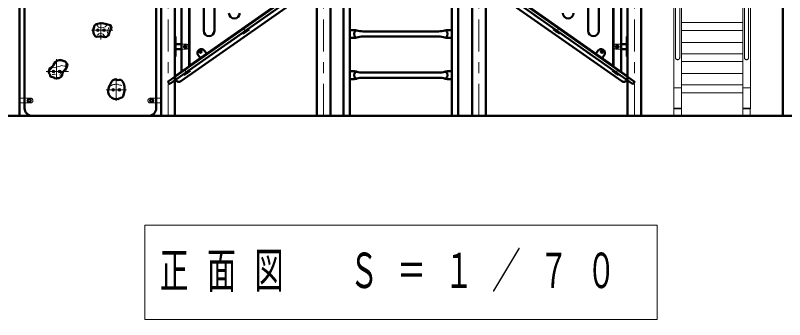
# Model space of a CAD drawing. Units: millimetres on the paper. Extents: x -385 to 0, y -594 to 267.
# Drawn here: x -237.4 to -165.6, y -157.3 to -129 of the extents above; entities that cross this region are included whole.
import ezdxf

# ---------------------------------------------------------------- set-up
doc = ezdxf.new("R2010")
doc.units = ezdxf.units.MM
for name, pattern in [('USER1', [4.5, 2.5, -2]), ('USER2', [6, 3, -1, 1, -1]), ('USER3', [8, 3, -1, 1, -1, 1, -1])]:
    doc.linetypes.add(name, pattern=pattern)
doc.layers.add('0_2', color=7, linetype='Continuous', lineweight=13)
doc.styles.add('ＭＳ ゴシック', font='')
doc.styles.get('ＭＳ ゴシック').set_extended_font_data('MS Gothic')

msp = doc.modelspace()

# ---------------------------------------------------------------- linework, layer by layer
at = {"layer": '0_2', "linetype": 'USER2'}
for p, q in [((-223.117, -138.339), (-223.117, -71.625)), ((-179.617, -138.339), (-179.617, -71.625)), ((-208.617, -138.339), (-208.617, -81.768)), ((-194.117, -138.339), (-194.117, -81.768)), ((-210.088, -126.386), (-222.588, -135.139)), ((-192.646, -126.386), (-180.146, -135.139)), ((-229.381, -129.585), (-229.381, -131.2)), ((-228.289, -130.339), (-230.267, -130.339)), ((-216.039, -130.215), (-215.79, -130.57)), ((-186.695, -130.215), (-186.944, -130.57)), ((-233.524, -133.033), (-233.524, -134.94)), ((-232.41, -134.196), (-234.481, -134.196)), ((-221.539, -134.067), (-221.29, -134.421)), ((-181.195, -134.067), (-181.444, -134.421)), ((-227.953, -134.828), (-227.953, -136.939)), ((-226.992, -135.911), (-228.907, -135.911))]:
    msp.add_line(p, q, dxfattribs=at)
at = {"layer": '0_2', "color": 140, "lineweight": 50}
for p, q in [((-236.981, -138.339), (-236.981, -72.989)), ((-223.753, -138.339), (-223.753, -72.989)), ((-222.481, -138.339), (-222.481, -72.989)), ((-180.253, -138.339), (-180.253, -72.989)), ((-178.981, -138.339), (-178.981, -72.989)), ((-165.753, -138.339), (-165.753, -72.989)), ((-209.253, -138.339), (-209.253, -83.132)), ((-207.981, -138.339), (-207.981, -83.132)), ((-194.753, -138.339), (-194.753, -83.132)), ((-193.481, -138.339), (-193.481, -83.132)), ((-236.51, -137.625), (-236.51, -116.053)), ((-224.224, -137.625), (-224.224, -116.053)), ((-221.873, -134.214), (-221.873, -116.685)), ((-180.861, -134.214), (-180.861, -116.685)), ((-221.159, -117.185), (-221.159, -133.714)), ((-221.126, -133.56), (-221.126, -117.339)), ((-181.608, -133.56), (-181.608, -117.339)), ((-181.575, -117.185), (-181.575, -133.714)), ((-219.799, -130.401), (-219.799, -120.498)), ((-218.799, -120.498), (-218.799, -130.401)), ((-183.935, -120.498), (-183.935, -130.401)), ((-182.935, -130.401), (-182.935, -120.498)), ((-210.313, -126.139), (-223.104, -135.119)), ((-210.287, -126.101), (-222.333, -134.536)), ((-221.059, -133.595), (-210.303, -126.064)), ((-206.75, -125.843), (-206.75, -138.339)), ((-206.151, -125.843), (-206.151, -138.339)), ((-196.662, -125.843), (-196.662, -138.339)), ((-196.063, -125.843), (-196.063, -138.339)), ((-192.447, -126.101), (-180.401, -134.536)), ((-181.675, -133.595), (-192.431, -126.064)), ((-192.421, -126.139), (-179.63, -135.119)), ((-210.157, -126.361), (-222.948, -135.341)), ((-209.889, -126.67), (-221.934, -135.104)), ((-192.845, -126.67), (-180.8, -135.104)), ((-192.577, -126.361), (-179.786, -135.341)), ((-228.459, -130.238), (-228.463, -130.257)), ((-215.612, -130.202), (-216.197, -130.611)), ((-216.148, -130.682), (-216.197, -130.611)), ((-215.563, -130.272), (-216.148, -130.682)), ((-215.563, -130.272), (-215.612, -130.202)), ((-205.775, -130.338), (-206.131, -130.338)), ((-204.923, -130.461), (-197.89, -130.461)), ((-197.037, -130.338), (-196.682, -130.338)), ((-187.171, -130.272), (-187.122, -130.202)), ((-187.171, -130.272), (-186.586, -130.682)), ((-187.122, -130.202), (-186.537, -130.611)), ((-186.586, -130.682), (-186.537, -130.611)), ((-222.481, -130.949), (-222.416, -130.949)), ((-222.416, -130.949), (-222.416, -132.807)), ((-205.775, -131.059), (-206.131, -131.059)), ((-204.923, -130.936), (-197.89, -130.936)), ((-197.037, -131.059), (-196.682, -131.059)), ((-180.253, -130.949), (-180.318, -130.949)), ((-180.318, -130.949), (-180.318, -132.807)), ((-222.416, -131.649), (-221.873, -131.649)), ((-180.318, -131.649), (-180.861, -131.649)), ((-222.416, -132.107), (-221.873, -132.107)), ((-220.306, -132.675), (-220.101, -132.967)), ((-220.101, -132.967), (-219.516, -132.558)), ((-219.721, -132.265), (-219.516, -132.558)), ((-183.013, -132.265), (-183.218, -132.558)), ((-182.633, -132.967), (-183.218, -132.558)), ((-182.428, -132.675), (-182.633, -132.967)), ((-180.318, -132.107), (-180.861, -132.107)), ((-222.481, -132.807), (-222.416, -132.807)), ((-180.253, -132.807), (-180.318, -132.807)), ((-221.112, -134.053), (-221.697, -134.463)), ((-221.063, -134.123), (-221.648, -134.533)), ((-221.063, -134.123), (-221.112, -134.053)), ((-205.775, -134.18), (-206.131, -134.18)), ((-197.037, -134.18), (-196.682, -134.18)), ((-181.671, -134.123), (-181.622, -134.053)), ((-181.671, -134.123), (-181.086, -134.533)), ((-181.622, -134.053), (-181.037, -134.463)), ((-232.979, -134.379), (-232.979, -134.395)), ((-221.648, -134.533), (-221.697, -134.463)), ((-205.775, -134.9), (-206.131, -134.9)), ((-204.923, -134.303), (-197.89, -134.303)), ((-204.923, -134.777), (-197.89, -134.777)), ((-197.037, -134.9), (-196.682, -134.9)), ((-181.086, -134.533), (-181.037, -134.463)), ((-223.008, -135.331), (-223.115, -135.179)), ((-179.726, -135.331), (-179.619, -135.179)), ((-227.174, -135.866), (-227.183, -135.906)), ((-235.796, -138.339), (-224.938, -138.339)), ((-234.346, -138.339), (-234.624, -138.339)), ((-234.346, -138.339), (-234.346, -138.382))]:
    msp.add_line(p, q, dxfattribs=at)
at = {"layer": '0_2'}
for p, q in [((-175.776, -132.914), (-175.776, -107.982)), ((-175.387, -132.914), (-175.387, -107.982)), ((-169.347, -132.914), (-169.347, -107.982)), ((-168.958, -132.914), (-168.958, -107.982)), ((-175.938, -137.689), (-175.938, -115.125)), ((-175.224, -137.689), (-175.224, -115.125)), ((-169.51, -137.689), (-169.51, -115.125)), ((-168.796, -137.689), (-168.796, -115.125)), ((-175.224, -129.634), (-169.51, -129.634)), ((-175.224, -130.38), (-169.51, -130.38)), ((-221.602, -131.785), (-221.431, -131.785)), ((-221.602, -131.971), (-221.431, -131.971)), ((-181.132, -131.785), (-181.303, -131.785)), ((-181.132, -131.971), (-181.303, -131.971)), ((-175.224, -131.493), (-169.51, -131.493)), ((-175.224, -132.536), (-169.51, -132.536)), ((-175.224, -133.281), (-169.51, -133.281)), ((-175.224, -134.395), (-169.51, -134.395)), ((-175.224, -135.437), (-169.51, -135.437)), ((-175.938, -135.716), (-175.224, -135.716)), ((-175.224, -136.183), (-169.51, -136.183)), ((-169.51, -135.716), (-168.796, -135.716)), ((-175.938, -137.625), (-175.224, -137.625)), ((-175.938, -137.689), (-175.224, -137.689)), ((-175.928, -138.339), (-175.928, -137.689)), ((-175.234, -138.339), (-175.234, -137.689)), ((-169.51, -137.625), (-168.796, -137.625)), ((-168.796, -137.689), (-169.51, -137.689)), ((-169.5, -138.339), (-169.5, -137.689)), ((-168.806, -138.339), (-168.806, -137.689)), ((-230.804, -138.339), (-233.635, -138.339)), ((-225.306, -148.533), (-225.306, -157.333)), ((-177.506, -148.533), (-225.306, -148.533)), ((-177.506, -157.333), (-177.506, -148.533)), ((-225.306, -157.333), (-177.506, -157.333))]:
    msp.add_line(p, q, dxfattribs=at)
at = {"layer": '0_2', "linetype": 'USER1'}
for p, q in [((-221.873, -131.649), (-221.423, -131.649)), ((-180.861, -131.649), (-181.311, -131.649)), ((-221.873, -132.107), (-221.423, -132.107)), ((-180.861, -132.107), (-181.311, -132.107))]:
    msp.add_line(p, q, dxfattribs=at)
at = {"layer": '0_2', "linetype": 'USER3'}
for p, q in [((-236.981, -136.689), (-235.954, -136.689)), ((-236.981, -137.132), (-236.981, -136.689)), ((-236.181, -136.818), (-235.981, -136.818)), ((-236.181, -137.003), (-235.981, -137.003)), ((-223.753, -136.689), (-224.78, -136.689)), ((-224.553, -136.818), (-224.753, -136.818)), ((-224.553, -137.003), (-224.753, -137.003)), ((-223.753, -137.132), (-223.753, -136.689)), ((-236.981, -137.132), (-235.954, -137.132)), ((-223.753, -137.132), (-224.78, -137.132))]:
    msp.add_line(p, q, dxfattribs=at)
at = {"layer": '0_2', "lineweight": 50}
msp.add_line((-274.266, -138.339), (-103.392, -138.339), dxfattribs=at)
at = {"layer": '0_2', "color": 140, "lineweight": 50}
for points in [[(-228.459, -130.238), (-228.433, -130.163), (-228.4, -130.096), (-228.418, -130.018), (-228.512, -129.872), (-228.74, -129.804), (-228.983, -129.752), (-229.271, -129.685), (-229.566, -129.711), (-229.824, -129.789), (-229.974, -129.913), (-230.056, -130.126), (-230.109, -130.358), (-230.075, -130.635), (-230, -130.803), (-229.914, -130.893), (-229.858, -130.949), (-229.761, -130.967), (-229.529, -130.949), (-229.32, -130.919), (-229.181, -130.975), (-229.028, -130.994), (-228.863, -130.964), (-228.71, -130.848), (-228.62, -130.676), (-228.587, -130.489), (-228.493, -130.317), (-228.463, -130.257)], [(-232.979, -134.379), (-232.939, -134.241), (-232.841, -134.16), (-232.724, -134.091), (-232.655, -133.99), (-232.614, -133.892), (-232.562, -133.759), (-232.517, -133.609), (-232.533, -133.495), (-232.618, -133.366), (-232.732, -133.28), (-232.902, -133.195), (-233.097, -133.139), (-233.283, -133.143), (-233.49, -133.212), (-233.652, -133.337), (-233.802, -133.564), (-233.875, -133.686), (-234.008, -133.783), (-234.134, -133.888), (-234.203, -134.034), (-234.252, -134.184), (-234.252, -134.257), (-234.203, -134.387), (-234.134, -134.5), (-234.138, -134.573), (-234.102, -134.666), (-233.988, -134.695), (-233.871, -134.711), (-233.79, -134.772), (-233.725, -134.832), (-233.599, -134.837), (-233.425, -134.832), (-233.287, -134.808), (-233.186, -134.76), (-233.08, -134.65), (-233.007, -134.512), (-232.979, -134.395)], [(-227.174, -135.866), (-227.173, -135.593), (-227.24, -135.355), (-227.356, -135.151), (-227.429, -135.043), (-227.53, -134.97), (-227.641, -134.976), (-227.8, -134.994), (-228.009, -134.954), (-228.127, -134.937), (-228.295, -135.025), (-228.412, -135.177), (-228.522, -135.396), (-228.583, -135.494), (-228.683, -135.773), (-228.723, -136.03), (-228.721, -136.156), (-228.661, -136.343), (-228.538, -136.535), (-228.362, -136.661), (-228.169, -136.739), (-228.036, -136.777), (-227.92, -136.747), (-227.814, -136.769), (-227.675, -136.724), (-227.516, -136.663), (-227.364, -136.598), (-227.307, -136.493), (-227.24, -136.292), (-227.192, -136.008), (-227.183, -135.906)]]:
    msp.add_lwpolyline(points, dxfattribs=at)
at = {"layer": '0_2', "linetype": 'USER1'}
for points in [[(-229.89, -129.83), (-229.839, -129.845), (-229.78, -129.879), (-229.72, -129.954), (-229.615, -130.077), (-229.536, -130.107), (-229.327, -130.122), (-229.14, -130.081), (-229.002, -130.021), (-228.901, -129.935), (-228.781, -129.879), (-228.688, -129.845), (-228.596, -129.831)], [(-234.114, -133.865), (-234.053, -133.844), (-233.899, -133.844), (-233.741, -133.823), (-233.526, -133.803), (-233.429, -133.771), (-233.307, -133.734), (-233.198, -133.69), (-233.056, -133.649), (-232.926, -133.674), (-232.76, -133.698), (-232.651, -133.759), (-232.622, -133.823), (-232.612, -133.886)]]:
    msp.add_lwpolyline(points, dxfattribs=at)
at = {"layer": '0_2'}
for points in [[(-228.631, -130.1), (-228.688, -130.201), (-228.751, -130.32), (-228.796, -130.436), (-228.785, -130.578), (-228.77, -130.635)], [(-229.047, -130.893), (-229.185, -130.713), (-229.387, -130.653), (-229.57, -130.691), (-229.66, -130.743), (-229.712, -130.814)], [(-232.898, -134.14), (-232.849, -134.071), (-232.78, -134.01), (-232.716, -133.917), (-232.675, -133.803), (-232.675, -133.69), (-232.663, -133.56), (-232.651, -133.451)], [(-175.776, -132.914), (-175.774, -132.938), (-175.769, -132.961), (-175.761, -132.984), (-175.75, -133.005), (-175.735, -133.025), (-175.719, -133.043), (-175.7, -133.059), (-175.678, -133.072), (-175.656, -133.082), (-175.632, -133.09), (-175.607, -133.095), (-175.581, -133.096), (-175.556, -133.095), (-175.531, -133.09), (-175.507, -133.082), (-175.484, -133.072), (-175.463, -133.059), (-175.444, -133.043), (-175.427, -133.025), (-175.413, -133.005), (-175.402, -132.984), (-175.394, -132.961), (-175.389, -132.938), (-175.387, -132.914)], [(-169.347, -132.914), (-169.345, -132.938), (-169.34, -132.961), (-169.332, -132.984), (-169.321, -133.005), (-169.307, -133.025), (-169.29, -133.043), (-169.271, -133.059), (-169.25, -133.072), (-169.227, -133.082), (-169.203, -133.09), (-169.178, -133.095), (-169.153, -133.096), (-169.127, -133.095), (-169.102, -133.09), (-169.078, -133.082), (-169.056, -133.072), (-169.034, -133.059), (-169.015, -133.043), (-168.999, -133.025), (-168.984, -133.005), (-168.973, -132.984), (-168.965, -132.961), (-168.96, -132.938), (-168.958, -132.914)], [(-233.899, -133.734), (-233.96, -133.832), (-233.996, -133.925), (-234.065, -133.973), (-234.089, -134.03)], [(-233.668, -134.496), (-233.672, -134.443), (-233.729, -134.435), (-233.761, -134.435), (-233.826, -134.476), (-233.903, -134.492), (-233.944, -134.468)], [(-233.052, -134.273), (-233.125, -134.334), (-233.165, -134.391), (-233.19, -134.443), (-233.21, -134.512), (-233.198, -134.561)], [(-227.429, -135.518), (-227.531, -135.484), (-227.626, -135.459), (-227.713, -135.45), (-227.775, -135.413), (-227.854, -135.38), (-227.944, -135.371), (-228.016, -135.389), (-228.095, -135.408), (-228.222, -135.417), (-228.309, -135.428), (-228.393, -135.494), (-228.454, -135.54)]]:
    msp.add_lwpolyline(points, dxfattribs=at)
for centre, radius in [((-229.667, -130.339), 0.129), ((-229.667, -130.339), 0.0857), ((-229.096, -130.339), 0.129), ((-229.096, -130.339), 0.0857), ((-233.81, -134.196), 0.129), ((-233.81, -134.196), 0.0857), ((-233.238, -134.196), 0.129), ((-233.238, -134.196), 0.0857), ((-228.238, -135.911), 0.129), ((-228.238, -135.911), 0.0857), ((-227.667, -135.911), 0.129), ((-227.667, -135.911), 0.0857)]:
    msp.add_circle(centre, radius, dxfattribs=at)
at = {"layer": '0_2', "color": 140, "lineweight": 50}
for centre, radius in [((-221.516, -131.878), 0.107), ((-181.218, -131.878), 0.107), ((-220.096, -132.353), 0.1), ((-220.096, -132.354), 0.0714), ((-182.638, -132.353), 0.1), ((-182.638, -132.354), 0.0714), ((-236.081, -136.911), 0.15), ((-224.653, -136.911), 0.15)]:
    msp.add_circle(centre, radius, dxfattribs=at)
for centre, radius, start, end in [((-216.942, -128.75), 0.5, 180, 0), ((-185.792, -128.75), 0.5, 180, 0), ((-219.299, -130.401), 0.5, 180, 0), ((-205.775, -131.288), 0.95, 74.72044, 90.00001), ((-205.269, -130.698), 0.506, 136.28763, 223.71237), ((-204.832, -127.771), 2.692, 255.06923, 268.05565), ((-197.981, -127.771), 2.692, 271.94435, 284.93077), ((-197.037, -131.288), 0.95, 89.99999, 105.27956), ((-197.544, -130.698), 0.506, 316.28763, 43.71237), ((-183.435, -130.401), 0.5, 180, 0), ((-205.775, -130.109), 0.95, 270, 285.27956), ((-204.832, -133.626), 2.692, 91.94435, 104.93077), ((-197.981, -133.626), 2.692, 75.06923, 88.05565), ((-197.037, -130.109), 0.95, 254.72044, 270), ((-220.014, -132.47), 0.357, 35, 215), ((-182.72, -132.47), 0.357, 325, 145), ((-221.083, -133.56), 0.0429, 180, 305), ((-205.775, -135.13), 0.95, 74.72044, 90.00001), ((-205.269, -134.54), 0.506, 136.28763, 223.71237), ((-197.037, -135.13), 0.95, 89.99999, 105.27956), ((-197.544, -134.54), 0.506, 316.28763, 43.71237), ((-181.651, -133.56), 0.0429, 235, 0), ((-222.133, -134.82), 0.347, 125, 305), ((-205.775, -133.95), 0.95, 270, 285.27956), ((-204.832, -131.613), 2.692, 255.06923, 268.05565), ((-204.832, -137.467), 2.692, 91.94435, 104.93077), ((-197.981, -131.613), 2.692, 271.94435, 284.93077), ((-197.981, -137.467), 2.692, 75.06923, 88.05565), ((-197.037, -133.95), 0.95, 254.72044, 270), ((-180.601, -134.82), 0.347, 235, 55), ((-223.08, -135.154), 0.0429, 125.06937, 215.06937), ((-222.973, -135.306), 0.0429, 215.06937, 305.06937), ((-179.761, -135.306), 0.0429, 234.93063, 324.93063), ((-179.654, -135.154), 0.0429, 324.93063, 54.93063), ((-235.796, -137.625), 0.714, 180, 270), ((-224.938, -137.625), 0.714, 270, 0)]:
    msp.add_arc(centre, radius, start, end, dxfattribs=at)
at = {"layer": '0_2', "linetype": 'USER1'}
for centre, radius, start, end in [((-221.602, -131.878), 0.0929, 90, 270), ((-221.431, -131.878), 0.0929, 270, 90), ((-221.423, -131.878), 0.229, 270, 90), ((-181.311, -131.878), 0.229, 90, 270), ((-181.303, -131.878), 0.0929, 90, 270), ((-181.132, -131.878), 0.0929, 270, 90)]:
    msp.add_arc(centre, radius, start, end, dxfattribs=at)
at = {"layer": '0_2', "linetype": 'USER3'}
for centre, radius, start, end in [((-236.181, -136.911), 0.0929, 90, 270), ((-235.981, -136.911), 0.0929, 270, 90), ((-235.954, -136.911), 0.221, 270, 90), ((-224.78, -136.911), 0.221, 90, 270), ((-224.753, -136.911), 0.0929, 90, 270), ((-224.553, -136.911), 0.0929, 270, 90)]:
    msp.add_arc(centre, radius, start, end, dxfattribs=at)

# ---------------------------------------------------------------- texts
at = {"layer": '0_2', "insert": (-223.906, -152.933), "char_height": 3.299, "attachment_point": 4, "style": 'ＭＳ ゴシック'}
msp.add_mtext('\\T1.64;\\W0.6;正面図\u3000Ｓ＝１／７０', dxfattribs=at)

doc.saveas('drawing.dxf')
